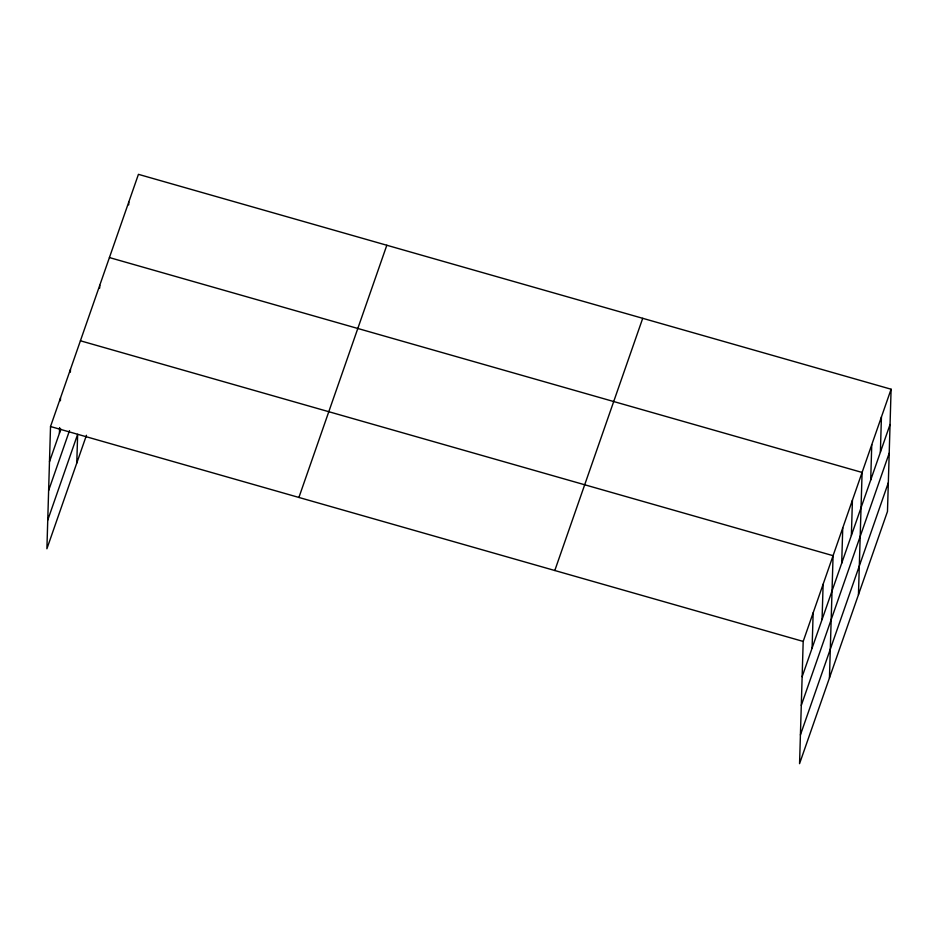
<?xml version="1.0" encoding="UTF-8"?>
<svg xmlns="http://www.w3.org/2000/svg" width="938" height="938" viewBox="0 0 938 938"><rect width="100%" height="100%" fill="white"/><g stroke="black" fill="none" stroke-linecap="round" stroke-linejoin="round"><path stroke-width="1.41" d="M891.1 389.223L803.186 641.428L799.563 763.661L887.477 511.468L891.1 389.223L138.437 174.339L50.523 426.532L46.9 548.777L86.46 435.279M59.446 433.204L59.61 427.564M60.407 400.772L60.489 397.958M70.373 372.187L70.456 369.373M76.787 463.02L77.643 434.317L47.756 520.074M99.674 288.13L99.756 285.304M128.694 204.894L128.776 202.08M812.097 648.099L813.152 612.842M822.063 619.514L823.118 584.257M829.45 677.916L833.073 555.683L80.422 340.787M841.703 563.187L842.746 527.942M851.376 535.446L852.419 500.2M858.458 594.692L862.092 472.447L109.429 257.563M870.71 479.963L871.754 444.706M880.383 452.222L881.427 416.964M49.48 461.789L60.864 429.123M48.635 490.492L69.506 430.612M298.905 497.457L386.819 245.252M554.804 570.515L642.718 318.31M802.142 676.685L890.056 424.48M801.287 705.388L889.201 453.183M800.407 734.958L888.321 482.753M50.523 426.532L803.186 641.428"/></g></svg>
